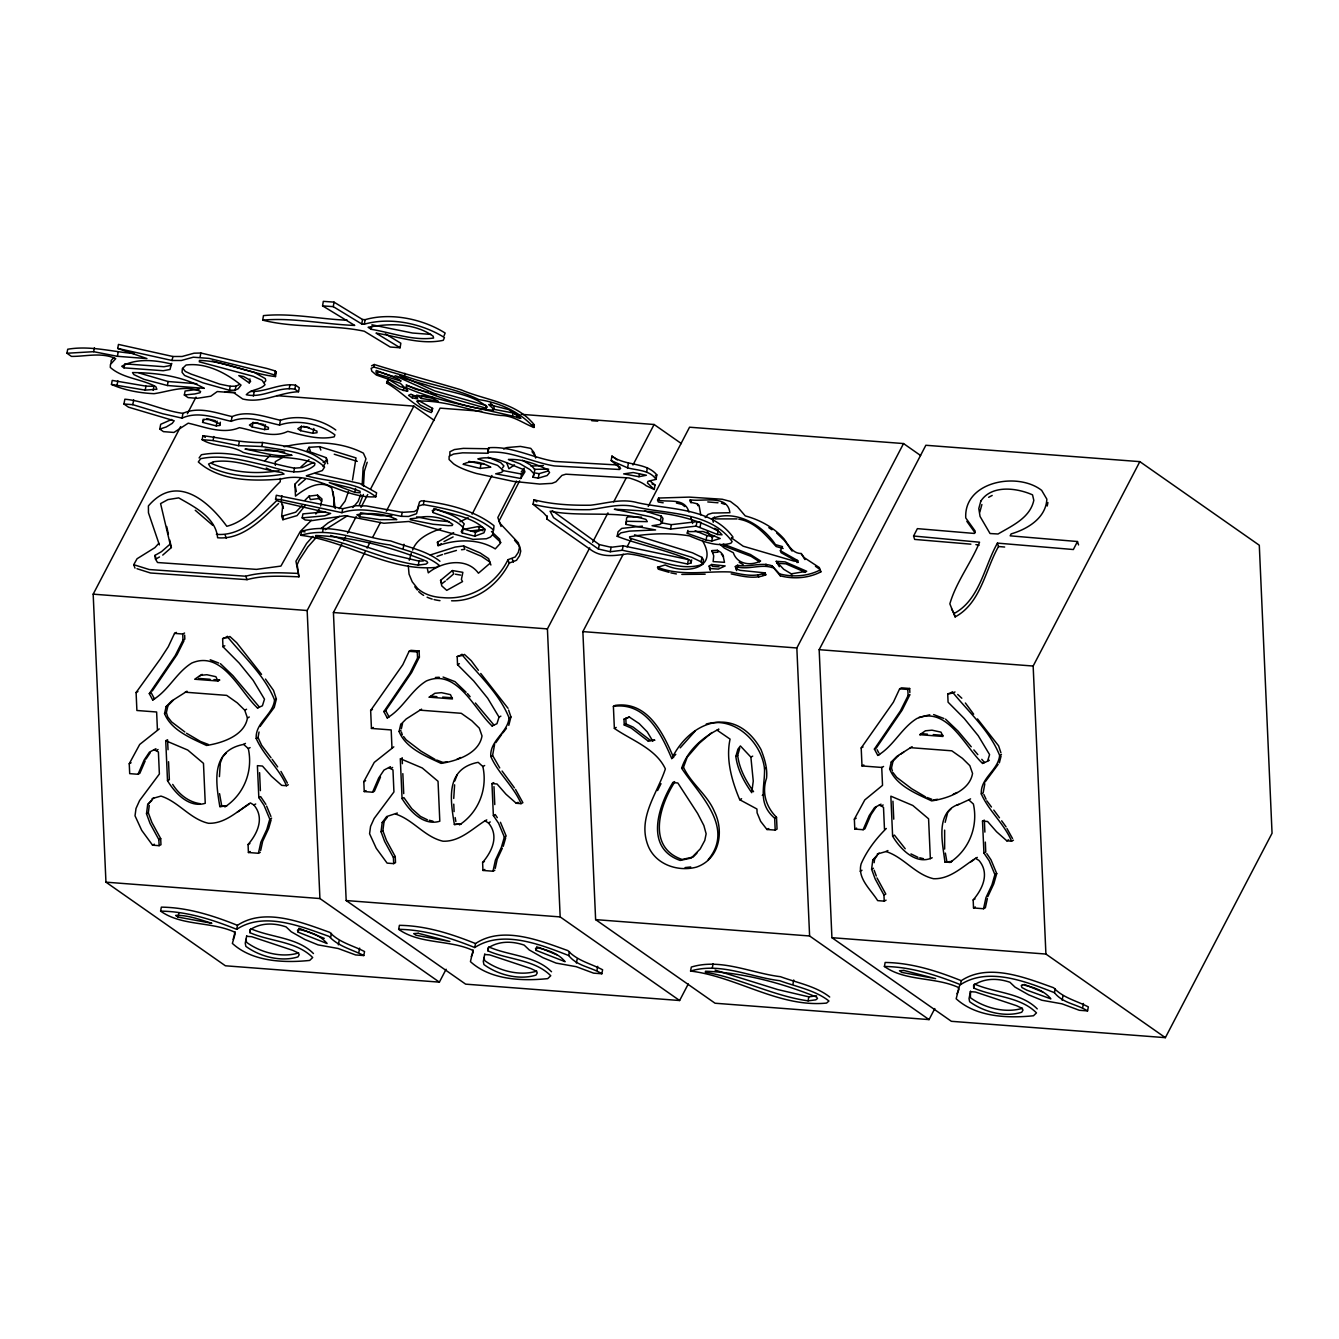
<?xml version="1.0" encoding="UTF-8"?>
<svg xmlns="http://www.w3.org/2000/svg" width="1339" height="1339" viewBox="0 0 1339 1339"><rect width="100%" height="100%" fill="white"/><g stroke="black" fill="none" stroke-linecap="round" stroke-linejoin="round"><path stroke-width="1.5" d="M334.984 507.196L333.043 491.614M362.183 484.818L363.103 467.78L365.949 458.808L363.371 453.134C339.554 440.832 309.861 440.749 284.153 446.757M363.455 486.191L364.359 471.211L367.204 462.24M449.837 455.026L449.887 451.779L454.373 449.569L463.311 448.364L488.568 448.766L488.601 447.762C511.465 445.82 532.922 457.955 555.216 461.47L618.417 465.018M650.285 481.203L655.005 485.003L654.252 489.471L646.067 485.689A38.496 8.871 9.6 0 0 629.146 477.956L565.912 474.19L561.962 475.378L555.936 481.806L552.019 483.362L539.701 484.065L513.255 481.371L476.349 473.47A52.539 12.118 9.6 0 1 453.503 463.763L449.084 459.495L449.134 456.264L453.62 454.038L462.558 452.833L487.814 453.235L488.601 447.762M280.37 478.492L280.236 481.772C263.867 497.271 249.824 520.419 226.81 526.294C207.244 499.547 175.827 473.772 148.395 505.924L148.462 512.804L159.374 544.889M111.037 363.405L111.187 360.476L113.848 357.546M219.429 776.62L220.299 762.979L222.659 756.836L226.174 753.087M453.737 798.462L454.607 784.821M944.648 830.13L944.648 849.11M945.15 822.33L947.761 812.288L951.276 808.538M493.572 530.395L494.007 525.725C474.257 510.092 446.456 503.38 421.417 500.803L419.525 501.924L417.283 509.724L414.32 511.598L402.185 512.352L366.417 505.941L355.973 505.707L342.7 508.703L276.319 495.263L275.549 499.263L278.512 501.338L330.649 513.44L324.774 515.783L302.179 517.892L302.932 513.891L325.528 511.783M250.577 391.423C265.524 392.327 280.219 382.787 295.601 385.18L299.267 387.758L298.513 391.741L294.831 389.18C278.244 386.268 262.477 398.503 246.292 394.72C251.129 388.996 260.218 390.168 265.022 384.711L262.059 380.276L253.389 376.326L199.31 361.831L199.444 360.442C225.437 361.045 249.824 373.748 275.483 376.577L274.512 374.953L266.26 372.493L209.068 358.4L193.301 357.195L181.334 360.492L172.095 360.492L117.698 348.425L118.468 344.424L172.865 356.492L182.104 356.492L194.055 353.195L200.85 353.011L267.013 368.493L275.282 370.97L276.252 372.577M305.242 505.439L297.024 515.632L282.897 519.716L281.659 516.268L282.613 506.778L281.223 501.071M282.897 519.716L283.282 515.917M159.257 728.918L139.691 744.467L129.247 763.732L129.699 773.641L138.017 774.277L144.127 760.083L149.449 752.133L154.085 749.706L158.404 751.949L159.374 774.009L139.591 800.538L136.009 808.471L135.021 815.802L141.7 830.331L152.562 845.177L159.123 845.679L158.856 839.603L150.052 823.468L146.503 813.794L147.675 804.555L153.968 797.609M159.123 845.679L160.965 844.708L160.697 838.632L151.893 822.481L148.328 812.806L149.265 805.425M393.817 746.861L374.25 762.393L363.806 781.658L364.241 791.567L372.56 792.203L378.669 778.026L384.008 770.076L388.645 767.649L392.963 769.875L393.934 791.952L374.15 818.48L370.568 826.397L369.581 833.745L376.242 848.273L387.105 863.119L393.683 863.622L393.415 857.546L384.611 841.411L381.046 831.72L382.218 822.481L386.686 816.539L397.348 813.041M393.683 863.622L395.507 862.634L395.239 856.558L386.452 840.423L382.887 830.749L384.059 821.51L387.406 817.041M886.318 828.473C876.191 838.448 866.818 850.616 861.111 863.923C857.161 878.384 870.835 889.598 877.664 900.628L884.225 901.13L883.958 895.055L875.154 878.92L871.605 869.245L872.777 860.006L879.07 853.06M874.133 862.718L874.601 859.019L876.844 856.039M634.535 534.813L692.531 552.823L701.971 557.392L703.494 559.836L702.64 564.305C678.137 572.941 652.043 555.685 627.405 553.844C614.685 555.769 601.864 557.878 590.599 549.643L546.814 518.98L547.099 516.77L543.433 512.77L533.073 504.234L533.926 499.765C552.388 504.535 571.502 505.473 590.499 505.205C606.216 503.464 621.564 498.158 637.565 502.711C669.835 509.891 711.561 507.481 733.002 537.123L731.747 538.763M687.342 533.374L687.593 531.616L703.159 531.499L720.198 538.479L711.762 541.04L706.055 540.002L687.342 533.374L687.911 530.395M708.197 859.688C735.295 827.167 698.69 794.144 681.651 768.268C687.192 750.761 702.724 737.103 718.892 729.186L717.051 730.157L730.073 739.111C725.638 759.38 731.864 781.005 739.747 799.734L756.937 809.007L757.104 812.84L760.669 821.393L766.962 829.511L775.197 830.08L774.678 818.263C757.372 803.149 764.937 787.65 764.536 768.837C761.506 741.89 734.291 715.88 706.256 724.031M775.197 830.08L777.038 829.092L776.52 817.292C765.841 806.681 761.724 792.303 766.561 778.059C767.582 768.101 764.536 758.677 760.987 749.505C736.517 705.586 691.426 718.859 671.743 758.577C661.315 733.939 645.599 701.803 613.396 706.373L614.367 728.399C631.774 740.484 655.876 748.551 665.366 768.904C657.332 793.441 637.849 817.058 647.557 844.306C654.386 864.006 677.216 872.241 696.397 867.136C719.495 859.337 724.349 831.469 714.44 811.601C707.36 794.63 691.175 783.784 683.476 767.28L687.242 757.138L699.259 743.296L711.863 732.55M352.525 479.981L356.023 457.921L319.569 446.657L309.008 447.31L307.066 450.774L326.264 457.72L327.519 461.152M385.347 333.813L400.83 343.236L400.093 347.755L390.218 347.019L364.292 331.235C331.285 324.172 295.852 328.574 262.712 320.138L263.448 315.619C291.299 312.841 319.452 319.134 347.32 320.222M262.712 320.138C293.291 317.393 324.138 324.323 354.718 325.427L322.582 305.861L323.302 301.342L334.014 302.129L362.518 319.485L365.112 319.67C390.804 312.288 422.739 318.9 445.151 333.043L444.029 335.788M400.093 347.755L376.025 333.11C398.034 336.524 420.898 345.177 443.293 340.307L444.431 337.562C422.003 323.419 390.067 316.807 364.375 324.189L361.781 324.005L333.294 306.648L334.014 302.129M361.781 324.005L362.518 319.485M364.375 324.189L365.112 319.67M371.204 329.31L368.125 327.302C389.599 323.117 414.755 322.9 433.15 336.189L433.568 338.047C412.63 340.943 391.658 332.624 371.204 329.31L371.69 326.298M406.822 391.222L407.993 390.921L400.311 383.289L376.41 375.071L371.79 371.154L371.137 368.342L373.832 367.053L374.25 364.493C403.089 373.514 432.196 381.264 461.235 389.883C486.224 400.612 516.101 402.068 534.345 424.898L533.926 427.459C523.147 423.409 513.339 415.408 500.552 415.441C472.567 412.111 445.05 399.491 416.747 401.198L420.212 404.997L432.179 410.939L431.325 412.563C413.868 406.721 402.269 391.791 386.603 383.054L387.975 379.054L399.959 386.502L407.24 388.661L406.822 391.222L399.541 389.063L391.457 384.26L387.557 381.615L387.975 379.054M377.498 374.15L375.941 372.175L376.276 370.468L397.281 378.468L401.097 381.079L377.498 374.15L377.916 371.606L393.867 376.61M533.926 427.459C519.515 411.709 499.916 402.738 478.877 399.608C455.327 388.042 428.781 384.979 404.495 375.908L404.914 373.347M403.407 390.586L403.826 388.025M412.278 397.901L412.697 395.34L416.714 396.009L416.295 398.57L412.278 397.901L408.562 395.356L411.006 394.168L417.634 398.219L416.295 398.57M421.45 398.453L416.613 395.139L432.782 398.386L438.188 401.181L421.45 398.453L421.869 395.892L428.53 396.762M432.179 410.939L432.597 408.378L417.684 400.076M485.94 408.144L487.329 407.006C470.24 392.963 446.289 392.093 426.204 384.946L395.055 375.757L434.439 393.515L485.94 408.144L486.358 405.583L434.857 390.955L399.541 375.255M493.338 410.203L493.823 409.265L488.651 404.545L508.736 409.6L520.921 418.337C482.944 407.96 442.071 403.374 405.784 387.473L406.755 385.465C435.242 394.67 463.06 408.311 493.338 410.203L494.242 406.705L490.359 403.173M512.619 415.508L513.038 412.948L492.719 409.098M517.272 417.735L517.691 415.174L513.038 412.948M519.214 418.069L519.632 415.508L517.691 415.174M233.137 939.409L235.145 931.726M187.025 691.209L185.2 692.196L226.693 695.376L237.304 702.875L244.736 710.206L247.447 717.989C244.518 735.68 222.123 743.095 206.524 745.455C191.192 738.207 171.158 730.291 164.546 713.553L166.136 706.59L171.626 701.033L185.334 692.313M480.216 468.432L490.794 467.194C482.843 462.608 471.579 459.562 463.076 464.298L480.216 468.432L480.969 463.964L483.68 463.545M487.814 453.235L488.568 448.766M520.787 478.508L524.972 471.78L523.783 469.554C509.121 464.533 493.907 454.607 477.822 458.875L497.539 465.369L503.163 470.407L501.757 472.349L495.664 473.805L520.787 478.508L521.541 474.039L524.47 470.491M532.989 477.22L534.194 473.973L530.026 469.604L520.051 463.796L508.402 459.478C522.076 458.725 535.55 463.964 547.751 469.654L549.559 472.55L547.115 475.546L538.311 478.14L532.989 477.22L534.947 469.504L530.78 465.135L522.461 460.298M538.311 478.14L539.081 473.671L547.869 471.077M487.848 452.231C510.711 450.289 532.169 462.424 554.446 465.939L619.204 469.47L620.643 468.583L611.187 460.583L611.94 456.097C625.346 466.307 645.85 461.737 656.813 474.893L656.06 479.362L647.959 481.287L647.44 482.961L654.252 489.471M619.204 469.47L619.723 466.491M656.06 479.362C649.967 470.089 637.264 470.407 627.606 467.88L628.359 463.411M638.954 476.701L646.419 475.245L633.18 472.533L623.639 473.889L638.954 476.701L639.456 473.721M646.62 472.131L647.373 467.646M202.591 422.371L204.348 419.308L209.604 419.71L219.713 423.676L219.747 425.417L216.215 425.886L202.591 422.371L203.193 419.191M409.265 560.254L411.257 553.325M288.337 784.738L286.496 785.725C279.098 768.251 263.766 755.698 256.201 738.475C255.197 722.508 273.022 714.993 274.545 700.012C264.988 675.927 244.301 657.231 228.048 637.481L222.625 638.67L222.977 646.754L239.145 663.039L253.121 680.279L264.486 699.176L262.411 705.787L257.49 707.98C239.798 691.594 222.341 649.967 191.812 663.023C176.263 672.513 168.53 690.69 152.679 699.962L149.299 693.619L175.258 655.558L182.991 640.126L182.723 634.017L184.564 633.029M271.014 757.74L261.674 745.338L258.042 737.488L259.046 731.981M515.515 789.374L522.88 802.68L521.055 803.651C513.657 786.177 498.326 773.641 490.76 756.401C489.756 740.45 507.581 732.918 509.088 717.955C499.547 693.853 478.86 675.174 462.608 655.407L457.185 656.612L457.536 664.68L473.705 680.965L487.681 698.222L499.029 717.118L496.953 723.73L492.049 725.922C474.341 709.536 456.9 667.893 426.371 680.965C410.822 690.455 403.089 708.616 387.222 717.905L383.858 711.561L409.801 673.484L417.55 658.052L417.283 651.942L419.107 650.972L419.392 657.081L411.642 672.513L385.682 710.574L383.858 711.561M499.732 767.933L492.585 755.43L494.61 744.417M1013.439 840.189L1011.598 841.177C1004.217 823.686 988.868 811.149 981.303 793.927C980.299 777.959 998.124 770.444 999.647 755.464C990.09 731.379 969.419 712.683 953.167 692.933L947.727 694.121L948.079 702.188L964.247 718.491L978.24 735.73L989.588 754.627L987.513 761.238L982.592 763.431C964.9 747.045 947.443 705.419 916.93 718.474C901.365 727.964 893.632 746.124 877.781 755.414L874.4 749.07L900.36 710.992L908.093 695.56L907.825 689.451L909.666 688.48L909.851 692.548M984.818 783.767L983.144 792.939L981.303 793.927M153.165 390.302L153.935 386.302L145.984 386.134L112.225 380.41L111.455 384.41L145.215 390.134L156.897 389.247L155.826 386.67C141.398 378.77 122.703 378.502 110.283 367.405L110.434 364.476L115.757 358.618C101.429 352.023 86.148 356.542 71.436 356.392L66.95 353.245L67.72 349.245C90.131 345.378 111.689 351.722 133.917 353.513M66.95 353.245L93.663 351.688L94.433 347.688M93.663 351.688L117.38 356.308L118.15 352.308M117.079 384.829L117.849 380.845M123.991 367.857L121.732 366.267C136.628 358.015 155.424 360.074 171.476 364.041L170.003 369.464L163.241 370.719L123.991 367.857L124.761 363.857L163.994 366.719L170.756 365.463L171.777 363.405M171.66 419.475L160.697 424.296L159.776 429.066L166.254 426.974L172.246 423.342L174.187 420.747L128.494 407.173L123.941 403.993L124.862 399.206C144.712 400.964 163.073 410.805 182.958 413.349C198.858 406.085 216.165 412.998 232.099 416.58C247.815 409.901 264.804 416.914 280.437 420.262C298.513 414.253 320.774 418.906 335.804 430.037M159.776 429.066L163.442 431.643L173.936 432.447L188.23 423.174C204.616 426.856 222.86 434.656 239.396 427.66C254.745 430.606 272.654 438.891 287.801 431.359C302.815 435.158 318.732 440.263 334.248 436.832L334.884 434.824C319.87 423.676 297.593 419.023 279.533 425.049C263.9 421.701 246.895 414.688 231.195 421.35C215.261 417.785 197.938 410.872 182.054 418.136L162.705 413.734L132.779 404.663L133.699 399.892M145.215 390.134L145.984 386.134M167.358 385.515L204.315 388.343C182.238 376.192 157.399 372.778 132.511 372.56L133.85 374.602L144.043 379.339L167.358 385.515L168.128 381.531L196.866 383.724M172.095 360.492L172.865 356.492M298.513 391.741C279.5 392.478 261.942 403.775 242.71 398.989L233.856 392.796L217.303 391.54L210.792 396.193L197.235 398.319L188.079 397.616L184.347 395.005L185.1 391.021L199.143 389.13M182.054 418.136L182.958 413.349M200.097 357.011L200.85 353.011M315.1 473.387L359.89 483.53L376.577 492.802L375.807 496.802C342.935 498.978 314.447 470.19 281.19 479.011C253.54 481.304 220.081 481.437 198.323 461.955L200.632 458.725C222.09 454.088 244.2 460.649 265.155 465.319C280.972 469.353 300.137 477.638 314.548 465.353L314.95 463.378C292.237 454.657 266.679 459.059 243.146 452.381C230.576 444.515 214.424 447.393 202.139 439.694L202.909 435.694C222.81 438.221 242.326 442.991 262.578 442.489C283.784 446.272 309.192 447.594 325.36 463.076L323.067 466.591M202.139 439.694L213.068 440.531L213.838 436.531M216.215 425.886L217.136 421.099M219.747 425.417L220.349 422.237M229.454 390.268L235.179 390.168L238.141 388.795L241.037 385.096C225.956 372.878 206.089 362.451 186.088 365.028L182.372 368.576L182.071 372.376L184.581 375.456L203.059 382.854L229.454 390.268L230.208 386.268L235.932 386.168L238.911 384.795M235.179 390.168L235.932 386.168M231.195 421.35L232.099 416.58M249.205 382.904L250.611 381.381L248.686 379.372L243.48 376.477L238.794 375.606L249.205 382.904L249.975 378.904M213.068 440.531L238.56 445.669L239.313 441.669M253.339 396.126L254.092 392.126M252.184 426.99L249.405 425.032L252.686 423.007L257.975 423.409L268.403 427.409L268.403 429.149L264.57 429.585L252.184 426.99L253.104 422.203M160.596 911.123L161.35 907.139C187.811 907.457 213.119 915.608 237.455 925.333C264.704 907.223 301.844 922.437 329.846 932.396C339.319 942.572 352.508 945.334 364.543 951.56L363.79 955.544L355.571 954.941L338.198 948.497L318.063 944.882L304.89 939.493L291.216 931.76L286.128 926.906C274.077 922.772 260.703 922.554 249.79 929.936L249.908 932.664C270.177 941.668 296.488 941.183 312.69 957.536L309.677 960.431C283.918 963.076 252.368 961.753 232.367 943.409L234.978 934.388L234.325 931.961C210.826 921.383 181.719 926.136 160.596 911.123C187.042 911.457 212.365 919.608 236.685 929.333C263.934 911.206 301.091 926.437 329.076 936.396C338.549 946.556 351.739 949.318 363.79 955.544M274.512 374.953L275.282 370.97M264.57 429.585L265.49 424.798M238.56 445.669L261.808 446.49L262.578 442.489M275.483 376.577L276.336 371.706M178.054 917.081L175.66 915.407C188.029 914.955 200.13 919.709 211.83 923.291L178.054 917.081L178.807 913.081M279.533 425.049L280.437 420.262M289.191 388.745L289.944 384.745M294.831 389.18L295.601 385.18M275.549 499.263L281.173 499.698L281.943 495.698M300.606 430.689L297.81 428.748L301.041 426.706L306.296 427.108L316.908 431.091L317.025 432.715L312.908 433.284L300.606 430.689L301.526 425.902M293.726 472.165L294.496 468.165L302.296 467.579L313.644 462.457M312.908 433.284L313.828 428.497M300.79 535.315C330.549 526.244 360.476 541.374 389.95 544.94C406.253 550.948 425.517 554.413 439.175 565.259L436.799 567.334C389.431 572.054 347.203 540.973 300.79 535.315L301.56 531.315C331.302 522.26 361.229 537.391 390.703 540.939C407.023 546.965 426.271 550.413 439.945 561.259M236.685 929.333L237.455 925.333M322.582 531.968L323.352 527.968M249.908 932.664L250.678 928.663C270.93 937.685 297.241 937.183 313.46 953.552M281.173 499.698L341.93 512.686L342.7 508.703M354.802 492.384L329.26 482.626L350.433 487.848L360.007 491.246L360.124 492.802L354.802 492.384L355.571 488.4M359.856 516.77L356.91 514.712C369.915 512.419 385.046 513.423 396.813 519.599L379.824 519.699L359.856 516.77L360.609 512.77L380.594 515.699L391.858 515.699M298.162 932.195L297.492 930.254L298.681 929.433C309.024 931.576 320.205 934.923 327.067 943.51L298.162 932.195L298.932 928.212L324.222 938.354M341.93 512.686C361.413 506.192 381.9 512.737 401.415 516.335L402.185 512.352M403.206 548.237L403.96 544.237M330.666 937.35L331.419 933.35M338.349 944.865L339.102 940.865M401.415 516.335L408.512 516.469L416.513 513.724L418.756 505.908L423.342 504.585L424.112 500.585M418.304 565.108L426.036 564.07L427.71 562.765L426.856 561.342C391.909 547.182 353.463 536.922 315.753 535.5L315.519 536.437C350.718 542.462 382.921 560.087 418.304 565.108L419.057 561.108L423.392 560.957M433.116 512.552L432.263 510.561L436.38 509.255C452.749 514.979 472.55 516.67 485.17 529.692L483.931 532.822L474.776 536.186L462.24 532.939L461.202 531.65L463.495 527.968C455.745 519.063 443.644 516.636 433.116 512.552L433.869 508.552C444.414 512.636 456.515 515.08 464.265 523.984L462.892 526.645M358.885 952.129L359.655 948.129M462.24 532.939L462.993 528.938L475.529 532.186L484.685 528.821M471.244 956.598L473.018 952.581L472.382 950.154C448.883 939.593 419.76 944.33 398.654 929.333L399.407 925.333C425.852 925.667 451.176 933.819 475.512 943.543C502.761 925.416 539.902 940.648 567.887 950.606C577.377 960.766 590.549 963.528 602.6 969.754L601.847 973.754L593.612 973.152L576.255 966.691L556.12 963.092L542.948 957.703L529.273 949.97L524.185 945.116C512.134 940.982 498.761 940.765 487.848 948.146L487.965 950.874C508.234 959.879 534.546 959.377 550.747 975.746L547.735 978.625C521.976 981.269 490.425 979.947 470.424 961.62L473.186 949.92M474.776 536.186L475.529 532.186M546.814 518.98L547.366 516.017M398.654 929.333C425.099 929.668 450.406 937.802 474.742 947.543L475.512 943.543M487.965 950.874L488.735 946.874C508.987 955.879 535.299 955.393 551.517 971.746M691.66 559.936L691.091 562.916L687.56 564.02L622.284 550.262L610.266 551.735L598.433 549.04L599.286 544.588L552.254 510.628M610.266 551.735L611.103 547.283L623.137 545.793L688.413 559.568L687.56 564.02M536.219 950.405L535.55 948.447L536.738 947.644C547.082 949.786 558.263 953.134 565.125 961.703L536.219 950.405L536.989 946.405M691.091 562.916L690.02 560.154C666.621 549.793 640.477 545.341 617.195 536.303L618.032 531.834L621.714 528.42L642.352 526.11M617.195 536.303L620.861 532.872L629.43 531.114L655.591 529.943L626.049 524.419L626.602 517.858L628.242 516.837L641.548 517.172M622.284 550.262L623.137 545.793M601.847 973.754C590.951 966.909 577.042 966.189 568.724 955.544L569.477 951.544M660.445 520.603L651.608 517.005L614.367 509.255C650.218 510.996 687.811 513.205 719.378 531.851L722.039 534.83L717.419 534.479L696.129 526.11L670.538 529.106L652.043 525.708L659.658 524.52L662.169 522.913L660.445 520.603L661.299 516.151L644.595 510.929M576.406 963.059L577.159 959.075M662.169 522.913L663.006 518.461L661.299 516.151M670.538 529.106L671.391 524.654L696.983 521.658L700.966 522.411L700.113 526.863M596.943 970.323L597.713 966.34M696.129 526.11L696.983 521.658M702.64 564.305L701.134 561.861L701.971 557.392M706.055 540.002L706.908 535.55L695.159 530.796M711.762 541.04L712.616 536.588L714.725 536.136M717.419 534.479L718.273 530.026L714.541 528.319M690.556 971.06C720.315 962.005 750.242 977.135 779.716 980.684C796.036 986.709 815.284 990.157 828.941 1001.003L826.581 1003.078C779.214 1007.798 736.969 976.717 690.556 971.06L691.326 967.059C721.068 958.004 751.012 973.135 780.486 976.7C796.789 982.709 816.037 986.157 829.711 997.019M712.348 967.712L713.118 963.712M792.973 983.981L793.742 979.981M808.07 1000.852L815.802 999.831L817.493 998.509L816.623 997.086C781.675 982.943 743.229 972.666 705.536 971.244L705.302 972.198C740.484 978.206 772.703 995.831 808.07 1000.852L808.84 996.852L816.572 995.831M956.983 993.739L958.757 989.722L958.121 987.312C934.622 976.734 905.499 981.487 884.393 966.473L885.146 962.473C911.591 962.808 936.915 970.959 961.251 980.684C988.483 962.574 1025.641 977.788 1053.626 987.747C1063.116 997.923 1076.288 1000.685 1088.339 1006.911L1087.569 1010.895L1079.351 1010.292L1061.994 1003.832L1041.842 1000.233L1028.687 994.844L1015.012 987.111L1009.924 982.257C997.873 978.123 984.5 977.905 973.587 985.286L973.704 988.015C993.956 997.019 1020.268 996.534 1036.486 1012.887L1033.474 1015.765C1007.698 1018.41 976.164 1017.104 956.163 998.76L959.527 985.738M884.393 966.473C910.838 966.808 936.145 974.959 960.481 984.684L961.251 980.684M973.704 988.015L974.474 984.014C994.726 993.019 1021.038 992.534 1037.256 1008.886M1087.569 1010.895C1076.69 1004.049 1062.764 1003.329 1054.463 992.684L1055.216 988.701M1062.145 1000.216L1062.898 996.216M1082.682 1007.464L1083.435 1003.48M1047.198 506.025L1047.918 502.543M246.711 935.76L245.238 943.208L245.857 946.355C259.883 956.632 281.023 962.205 297.944 956.9L299.216 954.707L298.061 952.866L292.772 950.355L251.682 936.697L246.661 936.312M484.768 953.971L483.295 961.419L483.915 964.549C497.941 974.842 519.08 980.416 536.002 975.093L537.274 972.901L536.119 971.06L530.83 968.549L489.739 954.891L484.718 954.506M970.507 991.111L970.407 997.706C984.433 1007.982 1005.589 1013.573 1022.494 1008.25M320.59 505.941L322.03 499.029L317.544 495.129L309.075 496.133L304.991 500.217M152.127 798.596L160.965 796.086C178.639 801.743 190.071 819.066 208.432 823.284C225.019 823.87 237.354 811.2 250.376 802.915L253.858 804.973C264.771 817.794 257.624 833.343 248.066 844.524L248.418 852.508L258.427 853.278L260.837 842.248L266.829 829.41L269.792 819.133L264.034 805.325L258.829 797.609L257.406 765.657L262.477 766.059L271.449 776.285L281.692 785.357L286.496 785.725M260.67 850.466L262.678 841.26L268.67 828.439L271.131 819.87M395.524 814.028C413.182 819.686 424.63 836.992 442.991 841.21C459.578 841.813 471.914 829.142 484.936 820.857L488.417 822.916C499.33 835.737 492.183 851.286 482.609 862.45L482.961 870.45L492.986 871.22L495.397 860.174L501.389 847.353L504.351 837.076L498.593 823.267L493.371 815.535L491.965 783.6L493.79 782.612M495.229 868.392L497.221 859.203L502.359 848.206M877.246 854.048L886.067 851.537C903.741 857.194 915.173 874.518 933.534 878.719C950.121 879.321 962.456 866.651 975.495 858.366L978.96 860.425C989.872 873.246 982.726 888.795 973.168 899.959L973.52 907.959L983.546 908.729L985.939 897.699L991.948 884.861L994.894 874.585L989.153 860.776L983.931 853.06L982.508 821.108L984.349 820.138L984.885 832.105M987.379 898.553L985.37 907.742L983.546 908.729M184.866 731.981L171.593 721.905L167.777 716.984L166.371 712.582L167.978 705.603L173.451 700.063M419.743 710.139L461.252 713.302L471.847 720.8L479.295 728.148L482.007 735.931C479.061 753.606 456.683 761.037 441.067 763.381C425.752 756.15 405.717 748.216 399.089 731.496L400.696 724.533L406.186 718.976L421.584 709.151M401.332 728.767L402.537 723.545L400.696 724.533M910.302 747.647L951.795 750.811L962.406 758.326L969.838 765.657L972.549 773.44C969.62 791.115 947.225 798.546 931.626 800.889C916.294 793.659 896.26 785.742 889.648 769.004L891.238 762.042L896.728 756.485L912.127 746.66M892.41 770.963L891.473 768.034L893.08 761.054L898.569 755.497M265.473 679.074L273.491 690.372L276.37 699.042L274.244 707.41L260.051 726.491M508.787 725.336L510.929 716.968L508.619 710.038M999.346 762.845L1001.053 756.15M979.863 511.95L981.889 504.518M735.847 756.418L737.889 749.254L740.383 745.94L750.878 757.121L753.254 781.089L751.731 792.671C744.116 781.842 737.454 769.758 735.847 756.418L737.689 755.447L739.731 748.267M503.23 846.365L505.69 837.796M986.81 853.613L990.977 859.789L996.735 873.597L993.772 883.874L987.78 896.712M348.458 491.53L345.077 501.154L339.336 508.686M454.842 780.922L457.202 774.779M360.777 494.493L358.082 501.489L352.893 507.498M359.337 504.92L363.388 494.442M412.596 550.044C417.015 538.127 429.852 532.604 440.966 528.587M145.198 760.887L139.842 773.289L138.017 774.277M380.51 777.038L374.401 791.232L372.56 792.203M883.573 766.477L881.731 767.448L882.535 785.34L864.793 799.919L854.349 819.167L854.801 829.075L863.119 829.711L869.229 815.535L874.551 807.584L881.029 804.17M672.814 782.595C658.202 806.312 644.36 847.938 680.212 860.441L691.292 858.031L700.23 848.926L704.783 840.457L706.138 833.795L703.862 825.51L697.602 813.426L677.835 782.98L672.814 782.595L674.655 781.608M673.835 783.482C659.173 806.848 647.189 847.42 682.053 859.454L693.117 857.044L696.949 853.144M997.438 543.115C984.165 566.447 979.847 599.738 954.054 613.513L955.125 616.911C980.918 603.136 985.236 569.845 998.509 546.513L997.438 543.115L1073.359 549.526L1077.477 541.525L1010.158 535.834L1011.146 533.893C1027.482 529.106 1045.943 518.059 1046.847 499.146L1041.675 490.375C1017.841 471.546 963.745 481.27 965.754 517.925L975.177 531.081L974.256 533.441L917.382 528.637L913.583 536.018L914.654 539.416L970.892 544.17M176.38 632.41L174.539 633.38L168.279 646.737L160.395 658.855L136.093 692.514L136.896 710.49L156.63 711.997L157.433 729.906M419.107 650.972L410.922 650.336L409.098 651.323L402.838 664.68L370.652 710.457L371.439 728.433L391.189 729.939L391.976 747.832M909.666 688.48L901.482 687.844L899.641 688.832L893.398 702.188L861.195 747.965L861.998 765.941L881.731 767.448M183.962 640.845L177.083 654.57L152.244 691.024M657.566 790.546L661.014 783.7M663.173 502.811L658.252 501.974L657.566 500.05L658.587 498.041L689.284 497.104L722.206 499.246L730.391 501.422L737.454 506.828L745.254 515.9C759.966 519.883 773.791 527.432 784.001 538.881C788.437 545.006 792.403 553.492 801.157 553.526L804.254 557.677L819.301 567.535L820.824 571.87C808.589 578.264 793.525 579.318 780.269 575.82L771.933 565.778C760.803 561.911 748.97 567.686 737.471 565.259L735.362 566.497L736.634 570.598M796.805 561.476L781.055 552.639L780.369 550.714L782.461 546.58L775.482 544.622C762.376 524.737 735.965 509.372 712.348 518.411L713.285 522.26M472.115 514.193L491.932 475.496M516.486 481.086L497.84 517.54L499.782 523.097L518.377 542.864L519.448 547.768L518.277 552.404L515.23 556.94L507.966 559.702C496.133 584.273 470.307 600.223 442.924 597.646A52.539 33.308 -20.7 0 1 417.417 588.273L412.228 581.796L409.048 574.13L408.278 565.728M519.632 480.818L499.112 520.904L501.054 526.461M446.105 969.252L439.376 982.14L225.387 965.787L105.948 882.167L93.178 594.165L180.648 426.589M187.376 413.701L196.03 397.114M439.376 982.14L319.921 898.536L307.167 610.517L341.78 544.237M343.688 540.554L345.613 536.872M347.537 533.19L356.191 516.603M360.994 507.397L367.723 494.509M370.602 488.986L413.868 406.119L434.338 420.446M688.279 983.947L679.626 1000.518L465.637 984.148L346.182 900.544L333.428 612.526L365.145 551.768M367.07 548.086L369.949 542.563M372.828 537.023L380.527 522.294M386.285 511.247L440.113 408.127L481.672 411.307M679.626 1000.518L560.171 916.914L547.417 628.895L589.712 547.869M592.591 542.345L607.973 512.887M613.731 501.84L626.234 477.889M632.962 465.001L654.102 424.496L681.4 443.594M934.823 1008.552L929.048 1019.598L715.059 1003.229L595.621 919.625L582.867 631.606L623.221 554.262M627.07 546.898L630.92 539.533M648.227 506.393L689.552 427.208L903.54 443.56L920.596 455.511M929.048 1019.598L809.61 935.978L796.839 647.976L903.54 443.56M819.167 649.683L925.852 445.268L1139.84 461.637L1259.296 545.241L1272.05 833.26L1165.365 1037.658L951.376 1021.306L831.921 937.685L819.167 649.683L1033.156 666.035L1139.84 461.637M134.988 568.121L133.733 564.69L137.063 558.748L154.939 547.618L158.822 543.316M386.603 383.054L387.557 381.615M145.951 759.113L150.219 752.752M876.392 806.597L871.053 814.547L864.944 828.741L863.119 829.711M671.743 758.577L675.793 754.342M680.212 747.848L695.292 730.91M311.368 520.352L300.354 531.382L280.922 566.079L256.485 569.376L157.55 562.531L155.274 558.798L154.989 555.384L161.5 551.651L170.137 544.086L160.58 503.598L167.894 499.614L178.673 497.874C194.59 506.979 215.83 517.54 217.604 537.759C242.476 540.052 262.026 519.197 278.529 503.531M315.803 514.009L319.134 509.255M514.527 540.22L519.649 546.245L520.737 551.132L519.549 555.785L516.503 560.305L509.238 563.083C498.208 584.674 476.6 601.613 451.561 600.793M495.781 742.76L501.69 734.442M985.153 781.926L998.158 764.368M199.093 457.955L201.386 454.741C232.886 448.816 263.9 462.591 294.496 468.165M502.527 467.88L503.916 465.939L500.736 462.658L488.149 457.235M151.742 800.588L147.675 804.555M502.861 732.918L506.427 728.366M521.156 471.981L524.285 468.165M264.185 382.536L265.792 380.711L265.34 378.636L254.142 372.342L212.232 360.978M312.958 536.32L306.648 543.383L295.952 561.225L298.932 576.824C281.675 576.205 263.85 575.034 247.029 579.653L150.487 572.992L136.996 568.707M316.74 536.939L307.903 546.831L299.2 560.12L297.191 564.656L298.932 576.824M705.184 517.59L708.063 514.394L712.499 513.088L729.889 512.72C727.663 494.058 702.523 502.008 690.238 499.798L690.506 502.192L697.284 503.815L699.058 505.406L700.782 514.812M490.141 563.167L478.441 573.209C466.591 556.94 441.954 561.627 428.279 572.858L427.409 568.857M301.995 505.573L295.768 512.184L281.659 516.268M264.904 460.783L269.959 455.478M335.269 508.519L333.729 505.673L333.746 498.008L331.787 488.166C320.59 478.776 304.941 488.702 295.484 496.133L294.915 484.182L300.857 478.123M298.547 485.187L305.208 479.362M224.885 806.965C244.2 794.245 253.222 770.795 248.284 748.568L243.631 744.4C210.943 750.727 215.562 781.022 219.83 806.58L226.726 805.994M459.444 824.908C478.743 812.187 487.781 788.738 482.843 766.511L478.174 762.326C445.502 768.653 450.122 798.948 454.39 824.523L461.286 823.92M958.707 804.321C934.84 812.321 942.656 843.034 944.932 862.031L949.987 862.416C969.302 849.696 978.324 826.247 973.386 804.019L968.733 799.852L956.883 805.308M277.273 500.1C260.77 515.766 241.221 536.621 216.349 534.311M300.806 467.06L309.008 459.662M162.739 555.099L171.392 547.534L169.685 539.885M474.742 947.543C502.527 929.383 540.538 944.581 568.724 955.544M960.481 984.684C988.266 966.54 1026.277 981.721 1054.463 992.684M452.415 570.548L440.564 580.356L441.753 585.863L446.741 590.365L462.541 581.578L461.403 579.502L462.859 572.339L452.415 570.548L453.687 573.912L446.724 579.904M321.059 528.587L328.239 522.779L339.52 516.369M325.176 529.708L347.604 515.666M491.463 531.499L499.698 539.249L500.2 543.517L495.263 548.89C478.274 538.378 456.197 539.215 437.853 545.709L437.451 542.245L453.67 532.637M441.351 543.601L438.723 545.626L437.451 542.245M445.335 581.093L441.837 583.72L440.564 580.356M514.461 464.867L508.954 468.75L506.962 463.394M199.344 676.312L202.172 674.371M429.25 697.167L434.89 693.284L441.452 692.665L450.456 694.64L452.482 698.958L429.25 697.167L431.091 696.196L436.899 696.631M919.809 734.693L925.433 730.793L931.994 730.173L940.999 732.148L943.024 736.467L919.809 734.693L921.634 733.705L927.442 734.157M323.201 462.524L326.482 460.265L326.264 457.72M237.204 812.254L248.887 804.237M970.658 861.981L973.989 859.688M900.26 754.393L903.658 752.183M655.323 475.864L656.813 474.893M709.252 565.912L711.662 564.489L725.186 565.945L718.34 569.092L709.603 568.523L709.252 565.912L709.938 567.82M772.62 567.703C761.489 563.836 749.656 569.594 738.157 567.184L736.048 568.422L735.362 566.497M468.198 517.775L459.947 521.741M159.492 556.957L156.245 558.832L154.989 555.384M182.991 640.126L184.832 639.138L184.648 635.071M222.625 638.67L224.467 637.699M225.705 637.297L227.53 636.31M228.048 637.481L229.89 636.494L236.702 642.753L261.54 674.387M136.093 692.514L137.934 691.543M222.977 646.754L224.818 645.766M149.299 693.619L151.14 692.648L154.504 698.991L152.679 699.962M166.136 706.59L167.978 705.603M217.922 681.015L215.897 676.697L206.892 674.722L200.331 675.341L194.707 679.241L217.922 681.015L219.763 680.028L213.955 679.593M164.546 713.553L166.371 712.582M165.735 740.718L187.728 750.041L203.478 763.347L205.252 803.3C189.067 808.321 175.058 793.207 167.509 780.67L165.735 740.718L167.576 739.747L168.028 749.723M154.085 749.706L155.927 748.719M129.247 763.732L131.088 762.745M156.228 750.51L158.069 749.522M244.736 710.206L246.577 709.235M257.49 707.98L259.331 707.009L232.936 675.659L220.433 663.692M274.545 700.012L276.37 699.042M247.447 717.989L249.288 717.001M167.509 780.67L169.35 779.683L168.547 761.707M243.631 744.4L245.455 743.413M256.201 738.475L258.042 737.488M417.55 658.052L419.392 657.081M248.284 748.568L250.108 747.597M146.503 813.794L148.328 812.806M457.185 656.612L459.009 655.625M460.248 655.24L462.089 654.252M462.608 655.407L464.449 654.436L471.244 660.696L478.374 670.287M370.652 710.457L372.476 709.469M457.536 664.68L459.377 663.709M219.83 806.58L225.036 805.86M158.856 839.603L160.697 838.632M387.222 717.905L389.063 716.934L385.682 710.574M152.562 845.177L154.387 844.206M371.439 728.433L373.28 727.445M258.829 797.609L260.653 796.621L265.875 804.337M253.858 804.973L255.699 804.003M399.089 731.496L400.93 730.508M269.792 819.133L271.633 818.146M388.645 767.649L390.469 766.661M363.806 781.658L365.647 780.687M248.066 844.524L249.891 843.537M390.787 768.435L392.628 767.465M499.029 717.118L500.87 716.147M248.418 852.508L250.242 851.537M364.241 791.567L366.083 790.596M492.049 725.922L493.873 724.935L475.412 702.992M509.088 717.955L510.929 716.968M258.427 853.278L260.268 852.307M402.068 798.596L400.294 758.661L422.27 767.983L438.037 781.29L439.811 821.225C423.626 826.247 409.617 811.149 402.068 798.596L403.893 797.626L411.776 808.656L420.446 816.405L427.375 819.786M490.76 756.401L492.585 755.43M482.843 766.511L484.668 765.523M382.218 822.481L384.059 821.51M613.396 706.373L615.237 705.385C647.44 700.833 663.14 732.952 673.584 757.589M381.046 831.72L382.887 830.749M647.808 740.802L654.654 740.199L647.808 740.802L631.205 728.065L624.242 724.985L623.991 719.227L629.43 716.834M614.367 728.399L616.208 727.428M624.242 724.985L626.066 723.997L633.046 727.077L649.649 739.814M454.39 824.523L459.595 823.803M393.415 857.546L395.239 856.558M493.371 815.535L495.212 814.564L497.305 817.644M491.965 783.6L497.037 783.985L505.991 794.228L516.251 803.283L518.076 802.312M484.936 820.857L486.777 819.87M488.417 822.916L490.241 821.945M504.351 837.076L506.192 836.088L500.435 822.28M482.609 862.45L484.45 861.479M482.961 870.45L484.802 869.463M681.651 768.268L683.476 767.28M492.986 871.22L494.827 870.233M750.878 757.121L752.702 756.133M764.536 768.837L766.377 767.866M908.093 695.56L909.934 694.59L902.201 710.021L876.242 748.099L874.4 749.07M739.747 799.734L741.588 798.747M947.727 694.121L949.569 693.133M950.807 692.748L952.632 691.761M953.167 692.933L954.992 691.945M762.293 795.383L764.134 794.395M861.195 747.965L863.036 746.978M877.781 755.414L879.606 754.443M861.998 765.941L863.839 764.971M774.678 818.263L776.52 817.292M891.238 762.042L893.08 761.054M766.962 829.511L768.787 828.54M889.648 769.004L891.473 768.034M854.349 819.167L856.19 818.196M879.187 805.157L881.33 805.961L883.171 804.973M854.801 829.075L856.625 828.105M982.592 763.431L984.433 762.46L981.788 759.313M987.513 761.238L989.337 760.251M999.647 755.464L1001.472 754.476M932.195 857.763C916.027 865.479 900.109 848.959 892.611 836.105L894.452 835.134L905.214 848.742M968.733 799.852L970.574 798.864M886.067 851.537L887.908 850.55M872.777 860.006L874.601 859.019M860.14 871.254L861.965 870.266M871.605 869.245L873.446 868.258M944.932 862.031L951.828 861.429L949.987 862.416M883.958 895.055L885.799 894.067L876.995 877.932M884.225 901.13L886.067 900.159M982.508 821.108L987.579 821.493L996.551 831.737L1006.794 840.808L1008.635 839.821M983.931 853.06L985.755 852.073L985.32 842.097M975.495 858.366L977.319 857.395M994.894 874.585L996.735 873.597M973.168 899.959L974.993 898.988M973.52 907.959L975.361 906.988M283.768 456.833L275.265 461.704L275.399 465.403M988.634 497.305L992.182 495.43M443.979 541.575L453.118 536.939M798.345 562.43L797.659 560.522L794.01 561.091L743.195 546.212L731.362 537.809M371.556 365.781L374.25 364.493M669.048 572.322L658.252 569.159L657.549 567.234L665.215 564.958C684.463 574.448 719.796 569.493 702.356 540.554M431.744 410.002L432.597 408.378M457.001 759.196L460.817 757.506M953.284 794.178L957.1 792.487M503.615 449L506.895 447.577L520.402 446.406L530.746 448.364L534.144 452.699L535.65 458.038M298.714 952.899C281.793 958.222 260.636 952.632 246.61 942.355L246.008 939.208M536.755 971.11C519.85 976.416 498.694 970.842 484.668 960.565L484.065 957.418M623.991 719.227L629.414 717.101L639.155 723.579L647.222 731.83L652.829 741.17M430.271 554.965L455.16 547.065L463.595 545.927L480.082 552.907L488.635 558.631L490.911 565.025M437.016 556.421L442.506 554.513M462.323 529.608L478.291 526.528L483.396 527.717M918.755 717.503L929.785 714.775M657.549 567.234C680.815 576.64 706.222 570.883 730.491 571.987C741.739 574.381 754.024 577.544 765.121 572.874L765.808 574.799C754.711 579.469 742.425 576.289 731.178 573.895M444.481 553.928L456.432 550.446M133.733 564.69L149.248 569.544L245.773 576.222C262.595 571.602 280.42 572.757 297.676 573.393M447.025 761.791L442.908 762.41L436.631 760.016M933.467 799.919L937.568 799.299M461.486 549.76L464.867 549.308L463.595 545.927M321.778 501.171L318.799 498.577L310.33 499.564L309.075 496.133M470.592 530.964L479.563 529.893L482.961 530.696M685.083 867.588L690.723 866.969M278.997 470.692C256.318 474.408 232.434 472.751 211.294 463.344M184.347 395.005L194.908 393.934L200.114 392.729L200.565 391.44C185.167 384.594 169.467 391.457 154.035 393.683C139.641 393.013 124.41 390.285 111.455 384.41M776.235 561.326L783.733 569.309L791.316 573.845L806.697 571.268L785.173 561.911L776.235 561.326L779.315 566.715M711.963 550.597L717.369 550.279L720.717 552.287L722.859 554.815L724.516 562.33L713.118 561.593L713.72 555.869L711.963 550.597L712.649 552.522L718.055 552.204L717.369 550.279M435.393 677.484L439.242 677.266M530.947 466.072L543.4 465.554M534.311 469.353L548.705 469.152M681.819 574.414L705.168 574.213M430.857 334.399L412.479 333.026L371.924 324.791M449.05 521.658L433.819 520.268L416.58 516.871M531.683 424.748L534.345 424.898M707.779 501.941L717.989 502.778M776.921 563.25L785.876 563.836L805.593 572.406M719.043 566.832L712.348 566.397L711.662 564.489M765.121 572.874L740.132 570.347L735.948 568.673M762.828 574.598L765.808 574.799M322.582 305.861L333.294 306.648M117.38 356.308L146.939 358.567L117.698 348.425M224.801 391.658L235.195 392.461M276.738 395.641L413.868 406.119M521.139 414.32L654.102 424.496M591.687 420.697L597.78 421.149M123.941 403.993L132.779 404.663M93.178 594.165L307.167 610.517M333.428 612.526L547.417 628.895M582.867 631.606L796.839 647.976M174.539 633.38L182.723 634.017M409.098 651.323L417.283 651.942M899.641 688.832L907.825 689.451M198.473 678.404L210.089 679.291M442.707 697.083L452.381 697.82M933.25 734.592L942.924 735.329M516.251 803.283L521.055 803.651M1006.794 840.808L1011.598 841.177M105.948 882.167L319.921 898.536M346.182 900.544L560.171 916.914M595.621 919.625L809.61 935.978M831.921 937.685L1045.91 954.054L1165.365 1037.658M913.583 536.018L979.562 542.211C971.076 563.133 956.247 581.745 949.853 603.856L955.125 616.911M998.509 546.513L1004.668 547.032M261.808 446.49C283.014 450.272 308.439 451.594 324.59 467.077L322.314 470.575L306.296 475.78C329.294 482.14 356.174 481.371 375.807 496.802M284.722 452.08L265.105 449.218M423.342 504.585C447.393 508.837 474.324 514.025 493.254 529.725L492.802 534.395L490.476 537.039L486.408 538.763L473.035 539.366L408.763 521.474L383.891 523.248L345.111 515.649L312.523 520.536L305.125 519.967L302.179 517.892M419.057 561.108L387.808 553.777L330.666 535.466M808.84 996.852L777.574 989.521L715.043 970.089M737.069 518.913L715.059 518.896L714.357 516.971M230.208 386.268L219.763 384.126L191.025 374.066L185.351 371.472L182.84 368.376M301.56 531.315L305.058 531.901M657.566 500.05C668.512 502.711 684.899 497.271 688.916 512.034M455.427 574.213L460.649 575.101M533.742 472.751L539.081 473.671M706.908 535.55L712.616 536.588M661.115 522.762L671.391 524.654M480.969 463.964L468.918 461.336M502.225 470.424L521.541 474.039M611.103 547.283L599.286 544.588M260.703 423.894L263.9 424.496M430.187 396.98L433.551 397.633M670.856 572.858L676.396 573.946M373.832 367.053L404.495 375.908M533.073 504.234C551.551 509.004 570.648 509.941 589.645 509.674C605.362 507.916 620.71 502.627 636.711 507.18C668.981 514.36 710.708 511.95 732.148 541.592L730.893 543.232C716.666 547.4 702.306 541.19 689.284 535.834C669.701 532.688 649.047 533.391 629.581 536.822L629.799 538.111L691.677 557.292L701.134 561.861M975.913 544.605L979.06 545.274M783.148 548.488L776.168 546.53C765.674 535.064 755.079 521.792 738.76 519.147M303.401 426.338L309.075 427.593M254.996 422.622L258.812 423.475M168.128 381.531L139.089 372.995M206.758 418.655L215.395 420.697M428.413 392.26L415.375 389.164L406.202 384.912M676.413 503.029L682.003 504.401L684.815 506.611M771.933 565.778L779.566 573.895C792.839 577.394 807.886 576.356 820.138 569.945L820.824 571.87M919.776 857.763L923.475 858.684M429.233 820.255L432.932 821.175M200.231 803.701C188.548 802.111 178.823 794.194 172.714 784.403M334.248 454.239L357.279 461.369M721.42 503.163L724.918 504.368M430.388 392.963L436.296 395.055M1042.612 991.981L1024.302 984.416M556.873 954.841L538.579 947.276M652.043 483.931L655.005 485.003M927.191 797.525L931.894 799.316M208.348 744.467L200.515 741.471L186.523 733.236M933.634 714.574L943.844 718.491M443.075 677.049L454.992 681.635L466.106 692.263M210.223 659.776L218.742 663.039M466.692 550.078L481.354 556.271L489.907 562.012M627.606 467.88L611.187 460.583M780.369 550.714L797.659 560.522M910.989 853.914L917.935 857.311M266.277 468.014L272.62 471.194M925.617 796.923L911.625 788.688L896.695 777.356L892.879 772.436M435.075 759.414L421.065 751.179L406.152 739.831L403.608 736.567M739.178 562.263L743.195 564.69M759.615 561.811L751.129 556.388L723.914 546.011L723.227 544.086L750.426 554.48L760.619 560.974C750.945 566.079 737.203 564.489 733.32 552.722L724.332 548.086L719.712 544.153M492.735 534.88L500.987 542.613M881.33 805.961L883.506 807.4L884.493 829.46M195.243 510.259L212.767 525.357M768.82 527.666L771.917 529.759M815.451 566.297L819.987 569.46M598.433 549.04L553.559 517.624L550.095 511.213C581.695 517.306 614.902 510.259 645.9 519.398L647.323 521.658L627.388 521.306L625.748 522.327L626.049 524.419M202.909 435.694L205.336 437.418M611.94 456.097L617.279 459.947M533.926 499.765L536.822 501.84M957.72 694.456L961.804 698.205M945.535 719.143L958.038 731.094L971.244 746.777M776.57 532.905L784.687 540.805L792.069 551.116M721.403 554.212L723.545 556.723M973.871 749.907L977.838 754.61M467.495 693.585L470.123 696.715M977.47 718.909L998.593 745.823L1000.903 752.752M707.159 531.667L712.03 537.575M414.789 586.783L417.383 590.03M532.018 451.728L535.416 456.063M986.793 800.789L991.446 806.999M993.789 810.095L999.48 817.778M502.075 771.03L514.41 787.851M804.94 559.585L801.157 553.526M965.369 702.992L973.671 714.189M480.751 673.484L508.033 708.298M1001.672 820.807L1006.058 826.883M272.185 759.297L277.658 766.879M966.825 521.323L975.077 532.838M753.556 791.7C745.94 780.855 739.279 768.787 737.689 755.447M1006.978 828.556L1012.518 838.532M280.956 771.431L287.4 783.081M951.493 608.843L954.054 613.513M877.078 749.673L878.769 752.853M983.864 794.512L986.056 799.216M266.595 806.078L270.913 816.422M512.117 558.731L513.389 562.095M507.966 559.702L509.238 563.083M478.291 526.528L479.563 529.893M874.149 870.199L876.292 876.007M326.482 460.265L327.737 463.712M319.569 446.657L320.824 450.088M309.008 447.31L310.263 450.758M317.544 495.129L318.799 498.577M294.915 484.182L296.354 491.597M245.773 576.222L247.029 579.653M225.086 534.931L226.341 538.362M170.137 544.086L171.392 547.534M796.404 560.723L797.09 562.648M791.316 573.845L792.002 575.77M779.566 573.895L780.269 575.82M765.975 564.121L766.661 566.046M758.125 575.067L758.811 576.992M737.471 565.259L738.157 567.184M712.348 518.411L713.034 520.335M697.284 503.815L697.97 505.74M690.238 499.798L690.924 501.707M690.305 500.92L690.991 502.845M709.603 568.523L710.289 570.447M658.587 498.041L659.273 499.966M401.399 731.981L402.319 734.927M1077.477 541.525L1078.548 544.923M690.907 517.557L692.614 523.516M282.479 504.518L283.399 508.318M166.689 526.495L168.396 534.144M945.367 853.094L946.773 861.044M455.16 817.56L455.863 821.543M219.546 793.659L221.671 805.609M1033.156 666.035L1045.91 954.054M930.354 858.734L928.58 818.798L912.83 805.492L890.853 796.169L892.611 836.105M892.946 801.191L893.749 819.15M625.815 718.256L626.066 723.997M493.974 786.612L494.777 804.572M453.77 804.136L454.105 811.601M402.135 757.673L402.403 763.665M402.838 773.657L403.725 793.625M259.599 772.67L260.385 790.629M439.995 600.659A52.539 33.308 -20.7 0 1 434.037 599.571M432.212 599.085A52.539 33.308 -20.7 0 1 427.091 597.194M423.643 595.386A52.539 33.308 -20.7 0 1 418.689 591.654M970.457 991.663L969.034 998.559L969.637 1001.706C983.68 1011.983 1004.819 1017.556 1021.741 1012.251L1023.013 1010.058L1021.858 1008.217L1016.569 1005.706L975.478 992.032L970.457 991.663M410.437 518.762L410.203 519.716L433.066 524.269L448.297 525.658L452.247 525.507L452.749 524.47C442.941 516.67 427.375 514.846 415.743 518.21L410.437 518.762M980.817 501.121L978.792 508.552L980.064 516.469L990.04 533.525L998.04 533.993C1012.016 525.742 1030.093 517.925 1033.808 500.317L1032.536 494.861C1016.904 487.865 991.663 484.534 980.817 501.121M1022.477 984.784L1021.289 985.604L1021.958 987.546L1026.728 990.124L1050.864 998.861C1044.002 990.274 1032.821 986.927 1022.477 984.784M213.42 461.804L208.533 464.047L210.541 467.344C233.505 477.772 259.532 478.157 284.052 474.073L281.809 472.5C259.163 469.604 236.568 458.206 213.42 461.804M291.768 455.26C276.119 457.62 260.369 451.795 245.02 449.084L277.642 451.377L291.768 455.26M418.203 933.283L413.718 933.618L416.094 935.275L449.887 941.501L418.203 933.283M903.925 970.44L899.457 970.758L901.833 972.415L935.626 978.642L903.925 970.44"/></g></svg>
